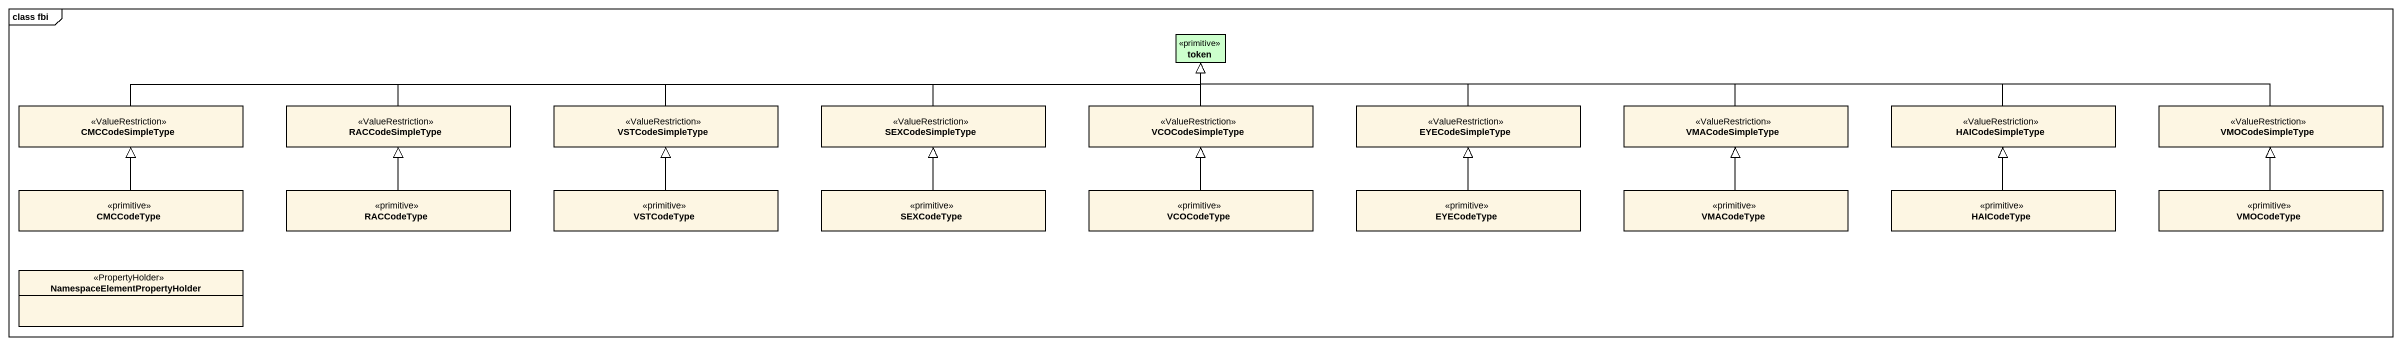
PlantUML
@startuml
mainframe class fbi
hide circle
hide empty members
class token <<primitive>> #CCFFCC
class CMCCodeSimpleType <<ValueRestriction>>
class RACCodeSimpleType <<ValueRestriction>>
class VSTCodeSimpleType <<ValueRestriction>>
class SEXCodeSimpleType <<ValueRestriction>>
class VCOCodeSimpleType <<ValueRestriction>>
class EYECodeSimpleType <<ValueRestriction>>
class VMACodeSimpleType <<ValueRestriction>>
class HAICodeSimpleType <<ValueRestriction>>
class VMOCodeSimpleType <<ValueRestriction>>
class CMCCodeType <<primitive>>
class RACCodeType <<primitive>>
class VSTCodeType <<primitive>>
class SEXCodeType <<primitive>>
class VCOCodeType <<primitive>>
class EYECodeType <<primitive>>
class VMACodeType <<primitive>>
class HAICodeType <<primitive>>
class VMOCodeType <<primitive>>
class "NamespaceElementPropertyHolder" as NamespaceElementPropertyHold <<PropertyHolder>>
CMCCodeSimpleType -right-|> token
RACCodeSimpleType -right-|> token
VSTCodeSimpleType -right-|> token
SEXCodeSimpleType -right-|> token
VCOCodeSimpleType -up-|> token
EYECodeSimpleType -left-|> token
VMACodeSimpleType -left-|> token
HAICodeSimpleType -left-|> token
VMOCodeSimpleType -left-|> token
CMCCodeType -up-|> CMCCodeSimpleType
RACCodeType -up-|> RACCodeSimpleType
VSTCodeType -up-|> VSTCodeSimpleType
SEXCodeType -up-|> SEXCodeSimpleType
VCOCodeType -up-|> VCOCodeSimpleType
EYECodeType -up-|> EYECodeSimpleType
VMACodeType -up-|> VMACodeSimpleType
HAICodeType -up-|> HAICodeSimpleType
VMOCodeType -up-|> VMOCodeSimpleType
@enduml
